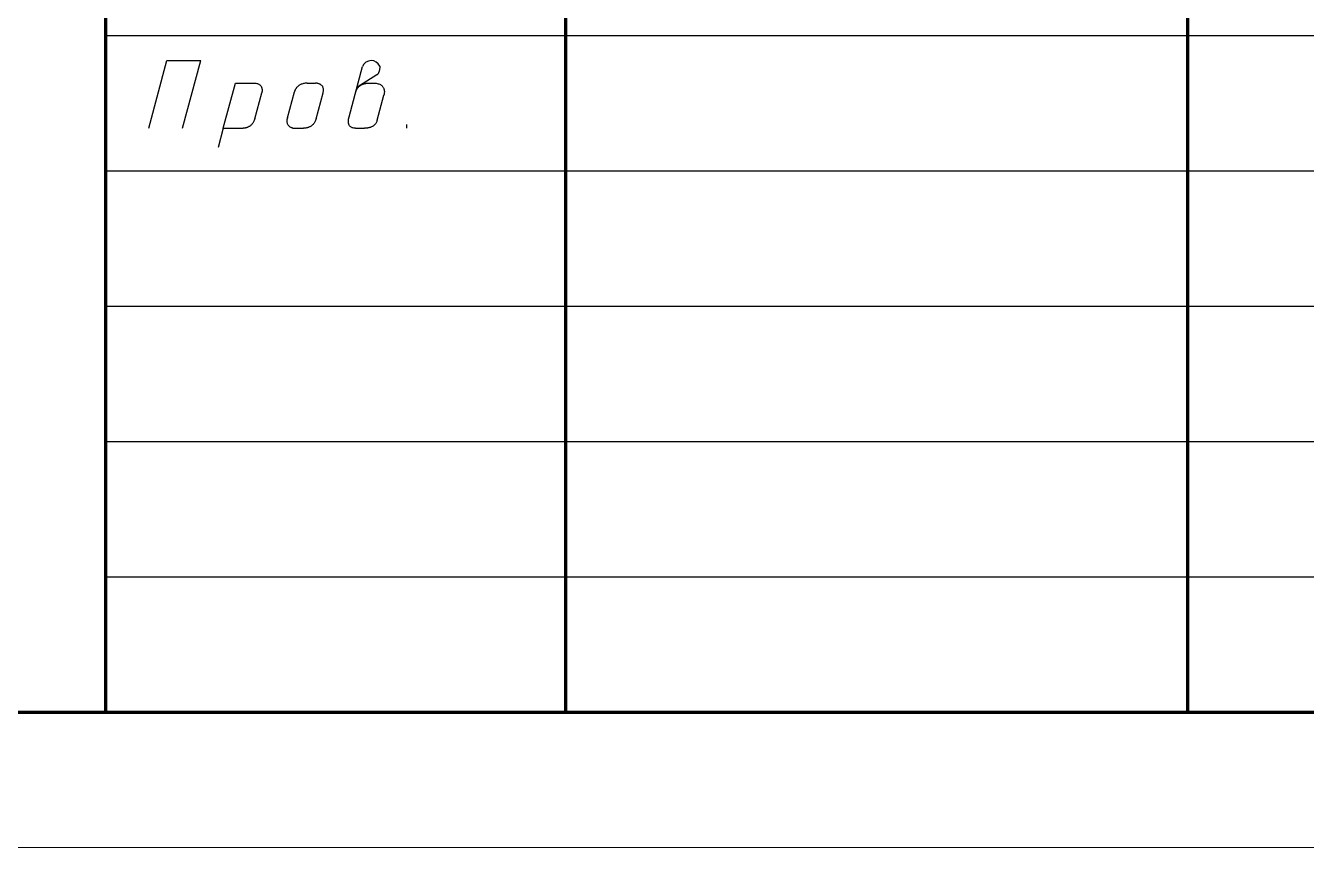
# Model space of a CAD drawing. Header units: millimetres. Extents: x 0 to 297, y 0 to 420.
# Drawn here: x 104.03 to 151.38, y 0 to 30.37 of the extents above; entities that cross this region are included whole.
import ezdxf

# ---------------------------------------------------------------- set-up
doc = ezdxf.new("R2010")
doc.units = ezdxf.units.MM
doc.layers.get('0').update_dxf_attribs({"linetype": 'CONTINUOUS', "lineweight": 0})

# ---------------------------------------------------------------- blocks, each defined once
blk = doc.blocks.new('A3V-0')
at = {"lineweight": 100}
for p, q in [((107, 5), (107, 60)), ((124, 5), (124, 60)), ((147, 5), (147, 60)), ((20, 5), (292, 5))]:
    blk.add_line(p, q, dxfattribs=at)
at = {"lineweight": 25}
for p, q in [((107, 30), (172, 30)), ((107, 25), (172, 25)), ((107, 20), (172, 20)), ((107, 15), (172, 15)), ((107, 10), (172, 10))]:
    blk.add_line(p, q, dxfattribs=at)
blk.add_line((0, 0), (297, 0))

msp = doc.modelspace()

# ---------------------------------------------------------------- linework, layer by layer
at = {"linetype": 'CONTINUOUS', "lineweight": 25}
for p, q in [((108.585, 26.575), (109.255, 29.075)), ((109.255, 29.075), (110.505, 29.075)), ((109.835, 26.575), (110.505, 29.075)), ((115.988, 26.992), (116.487, 28.858)), ((117.018, 28.543), (116.278, 28.075)), ((117.018, 28.543), (117.017, 28.542)), ((117.017, 28.542), (117.018, 28.543)), ((117.017, 28.542), (117.017, 28.542)), ((117.02, 28.544), (117.018, 28.543)), ((117.022, 28.546), (117.02, 28.544)), ((117.024, 28.549), (117.022, 28.546)), ((117.027, 28.552), (117.024, 28.549)), ((117.031, 28.555), (117.027, 28.552)), ((117.035, 28.56), (117.031, 28.555)), ((117.039, 28.565), (117.035, 28.56)), ((117.044, 28.571), (117.039, 28.565)), ((117.049, 28.577), (117.044, 28.571)), ((117.054, 28.585), (117.049, 28.577)), ((117.059, 28.593), (117.054, 28.585)), ((117.065, 28.602), (117.059, 28.593)), ((117.07, 28.611), (117.065, 28.602)), ((117.076, 28.622), (117.07, 28.611)), ((117.081, 28.633), (117.076, 28.622)), ((117.086, 28.645), (117.081, 28.633)), ((117.091, 28.658), (117.086, 28.645)), ((117.096, 28.672), (117.091, 28.658)), ((117.101, 28.687), (117.096, 28.672)), ((117.105, 28.703), (117.101, 28.687)), ((117.109, 28.72), (117.105, 28.703)), ((117.112, 28.738), (117.109, 28.72)), ((117.116, 28.757), (117.112, 28.738)), ((117.118, 28.777), (117.116, 28.757)), ((117.12, 28.798), (117.118, 28.777)), ((117.121, 28.82), (117.12, 28.798)), ((117.122, 28.843), (117.121, 28.82)), ((117.122, 28.867), (117.122, 28.843)), ((111.338, 26.575), (111.785, 28.242)), ((111.785, 28.242), (112.475, 28.242)), ((112.475, 28.242), (112.51, 28.241)), ((112.51, 28.241), (112.543, 28.237)), ((112.543, 28.237), (112.573, 28.232)), ((112.573, 28.232), (112.6, 28.225)), ((112.6, 28.225), (112.625, 28.216)), ((112.625, 28.216), (112.647, 28.206)), ((112.647, 28.206), (112.667, 28.195)), ((112.667, 28.195), (112.685, 28.182)), ((112.685, 28.182), (112.7, 28.168)), ((112.7, 28.168), (112.714, 28.153)), ((112.714, 28.153), (112.726, 28.137)), ((112.726, 28.137), (112.737, 28.121)), ((112.737, 28.121), (112.745, 28.104)), ((112.745, 28.104), (112.752, 28.087)), ((112.752, 28.087), (112.758, 28.07)), ((112.758, 28.07), (112.763, 28.052)), ((112.763, 28.052), (112.766, 28.035)), ((112.766, 28.035), (112.769, 28.018)), ((112.769, 28.018), (112.77, 28.001)), ((112.77, 27.942), (112.769, 27.93)), ((112.77, 28.001), (112.771, 27.985)), ((112.771, 27.955), (112.77, 27.942)), ((112.771, 27.985), (112.771, 27.97)), ((112.771, 27.97), (112.771, 27.955)), ((113.97, 27.936), (113.968, 27.93)), ((113.973, 27.944), (113.97, 27.936)), ((113.977, 27.953), (113.973, 27.944)), ((113.981, 27.964), (113.977, 27.953)), ((113.986, 27.975), (113.981, 27.964)), ((113.993, 27.988), (113.986, 27.975)), ((114, 28.001), (113.993, 27.988)), ((114.008, 28.015), (114, 28.001)), ((114.017, 28.029), (114.008, 28.015)), ((114.027, 28.044), (114.017, 28.029)), ((114.038, 28.059), (114.027, 28.044)), ((114.05, 28.075), (114.038, 28.059)), ((114.064, 28.09), (114.05, 28.075)), ((114.078, 28.105), (114.064, 28.09)), ((114.094, 28.12), (114.078, 28.105)), ((114.112, 28.135), (114.094, 28.12)), ((114.13, 28.15), (114.112, 28.135)), ((114.151, 28.163), (114.13, 28.15)), ((114.172, 28.177), (114.151, 28.163)), ((114.195, 28.189), (114.172, 28.177)), ((114.22, 28.2), (114.195, 28.189)), ((114.246, 28.21), (114.22, 28.2)), ((114.273, 28.219), (114.246, 28.21)), ((114.303, 28.227), (114.273, 28.219)), ((114.334, 28.233), (114.303, 28.227)), ((114.367, 28.238), (114.334, 28.233)), ((114.402, 28.241), (114.367, 28.238)), ((114.438, 28.242), (114.402, 28.241)), ((114.438, 28.242), (114.751, 28.242)), ((114.754, 28.242), (114.751, 28.242)), ((114.751, 28.242), (114.751, 28.242)), ((114.759, 28.241), (114.754, 28.242)), ((114.766, 28.241), (114.759, 28.241)), ((114.774, 28.24), (114.766, 28.241)), ((114.784, 28.239), (114.774, 28.24)), ((114.796, 28.238), (114.784, 28.239)), ((114.808, 28.236), (114.796, 28.238)), ((114.822, 28.233), (114.808, 28.236)), ((114.836, 28.23), (114.822, 28.233)), ((114.851, 28.226), (114.836, 28.23)), ((114.867, 28.221), (114.851, 28.226)), ((114.883, 28.215), (114.867, 28.221)), ((114.899, 28.209), (114.883, 28.215)), ((114.915, 28.201), (114.899, 28.209)), ((114.931, 28.192), (114.915, 28.201)), ((114.946, 28.182), (114.931, 28.192)), ((114.961, 28.171), (114.946, 28.182)), ((114.975, 28.159), (114.961, 28.171)), ((114.989, 28.145), (114.975, 28.159)), ((115.001, 28.13), (114.989, 28.145)), ((115.012, 28.113), (115.001, 28.13)), ((115.021, 28.095), (115.012, 28.113)), ((115.03, 28.074), (115.021, 28.095)), ((115.036, 28.053), (115.03, 28.074)), ((115.035, 27.915), (115.04, 27.947)), ((115.04, 28.029), (115.036, 28.053)), ((115.042, 28.004), (115.04, 28.029)), ((115.04, 27.947), (115.042, 27.976)), ((115.042, 27.976), (115.042, 28.004)), ((116.238, 27.924), (116.249, 27.955)), ((116.249, 27.955), (116.261, 27.983)), ((116.261, 27.983), (116.275, 28.01)), ((116.275, 28.01), (116.289, 28.034)), ((116.289, 28.034), (116.304, 28.057)), ((116.304, 28.057), (116.32, 28.078)), ((116.32, 28.078), (116.337, 28.097)), ((116.337, 28.097), (116.354, 28.115)), ((116.354, 28.115), (116.372, 28.131)), ((116.372, 28.131), (116.391, 28.146)), ((116.391, 28.146), (116.409, 28.16)), ((116.409, 28.16), (116.428, 28.172)), ((116.428, 28.172), (116.447, 28.183)), ((116.447, 28.183), (116.466, 28.192)), ((116.466, 28.192), (116.485, 28.201)), ((116.485, 28.201), (116.503, 28.208)), ((116.503, 28.208), (116.522, 28.215)), ((116.522, 28.215), (116.54, 28.22)), ((116.54, 28.22), (116.557, 28.225)), ((116.557, 28.225), (116.574, 28.229)), ((116.574, 28.229), (116.59, 28.233)), ((116.59, 28.233), (116.606, 28.235)), ((116.606, 28.235), (116.62, 28.237)), ((116.62, 28.237), (116.634, 28.239)), ((116.634, 28.239), (116.646, 28.24)), ((116.646, 28.24), (116.657, 28.241)), ((116.657, 28.241), (116.667, 28.241)), ((116.667, 28.241), (116.676, 28.242)), ((116.676, 28.242), (116.683, 28.242)), ((116.683, 28.242), (116.688, 28.242)), ((116.688, 28.242), (116.895, 28.242)), ((116.895, 28.242), (116.941, 28.24)), ((116.941, 28.24), (116.984, 28.236)), ((116.984, 28.236), (117.023, 28.23)), ((117.023, 28.23), (117.059, 28.222)), ((117.059, 28.222), (117.092, 28.212)), ((117.092, 28.212), (117.121, 28.201)), ((117.121, 28.201), (117.148, 28.187)), ((117.148, 28.187), (117.172, 28.173)), ((117.172, 28.173), (117.193, 28.157)), ((117.193, 28.157), (117.212, 28.14)), ((117.212, 28.14), (117.228, 28.122)), ((117.228, 28.122), (117.242, 28.103)), ((117.242, 28.103), (117.254, 28.084)), ((117.254, 28.084), (117.264, 28.064)), ((117.264, 28.064), (117.273, 28.043)), ((117.273, 28.043), (117.279, 28.023)), ((117.279, 28.023), (117.284, 28.002)), ((117.284, 28.002), (117.288, 27.982)), ((117.288, 27.982), (117.291, 27.962)), ((117.291, 27.962), (117.292, 27.942)), ((117.292, 27.942), (117.292, 27.923)), ((112.505, 26.927), (112.762, 27.888)), ((112.763, 27.89), (112.762, 27.888)), ((112.762, 27.888), (112.762, 27.888)), ((112.764, 27.895), (112.763, 27.89)), ((112.765, 27.901), (112.764, 27.895)), ((112.766, 27.909), (112.765, 27.901)), ((112.768, 27.919), (112.766, 27.909)), ((112.769, 27.93), (112.768, 27.919)), ((113.706, 26.954), (113.965, 27.921)), ((113.966, 27.922), (113.965, 27.921)), ((113.967, 27.925), (113.966, 27.922)), ((113.968, 27.93), (113.967, 27.925)), ((114.771, 26.928), (115.027, 27.881)), ((115.027, 27.881), (115.035, 27.915)), ((116.229, 27.892), (116.238, 27.924)), ((117.028, 26.875), (117.275, 27.796)), ((117.276, 27.801), (117.275, 27.796)), ((117.278, 27.808), (117.276, 27.801)), ((117.28, 27.818), (117.278, 27.808)), ((117.283, 27.829), (117.28, 27.818)), ((117.285, 27.841), (117.283, 27.829)), ((117.287, 27.855), (117.285, 27.841)), ((117.289, 27.87), (117.287, 27.855)), ((117.291, 27.887), (117.289, 27.87)), ((117.292, 27.905), (117.291, 27.887)), ((117.292, 27.923), (117.292, 27.905)), ((115.986, 26.986), (115.988, 26.992)), ((111.338, 26.575), (111.147, 25.861)), ((111.338, 26.575), (112.072, 26.575)), ((112.073, 26.575), (112.072, 26.575)), ((112.077, 26.575), (112.073, 26.575)), ((112.082, 26.575), (112.077, 26.575)), ((112.089, 26.576), (112.082, 26.575)), ((112.097, 26.577), (112.089, 26.576)), ((112.107, 26.578), (112.097, 26.577)), ((112.119, 26.579), (112.107, 26.578)), ((112.131, 26.581), (112.119, 26.579)), ((112.145, 26.584), (112.131, 26.581)), ((112.16, 26.587), (112.145, 26.584)), ((112.176, 26.591), (112.16, 26.587)), ((112.192, 26.596), (112.176, 26.591)), ((112.209, 26.602), (112.192, 26.596)), ((112.227, 26.608), (112.209, 26.602)), ((112.245, 26.616), (112.227, 26.608)), ((112.264, 26.624), (112.245, 26.616)), ((112.283, 26.634), (112.264, 26.624)), ((112.302, 26.645), (112.283, 26.634)), ((112.321, 26.657), (112.302, 26.645)), ((112.339, 26.67), (112.321, 26.657)), ((112.358, 26.685), (112.339, 26.67)), ((112.376, 26.702), (112.358, 26.685)), ((112.394, 26.72), (112.376, 26.702)), ((112.411, 26.739), (112.394, 26.72)), ((112.427, 26.76), (112.411, 26.739)), ((112.443, 26.783), (112.427, 26.76)), ((112.458, 26.808), (112.443, 26.783)), ((112.471, 26.835), (112.458, 26.808)), ((112.484, 26.863), (112.471, 26.835)), ((112.495, 26.894), (112.484, 26.863)), ((112.505, 26.927), (112.495, 26.894)), ((113.692, 26.885), (113.69, 26.854)), ((113.69, 26.854), (113.69, 26.825)), ((113.69, 26.825), (113.692, 26.798)), ((113.698, 26.918), (113.692, 26.885)), ((113.692, 26.798), (113.697, 26.774)), ((113.697, 26.774), (113.703, 26.751)), ((113.706, 26.954), (113.698, 26.918)), ((113.703, 26.751), (113.711, 26.73)), ((113.711, 26.73), (113.721, 26.71)), ((113.721, 26.71), (113.733, 26.693)), ((113.733, 26.693), (113.745, 26.677)), ((113.745, 26.677), (113.759, 26.662)), ((113.759, 26.662), (113.773, 26.649)), ((113.773, 26.649), (113.788, 26.638)), ((113.788, 26.638), (113.803, 26.627)), ((113.803, 26.627), (113.819, 26.618)), ((113.819, 26.618), (113.835, 26.61)), ((113.835, 26.61), (113.851, 26.603)), ((113.851, 26.603), (113.866, 26.597)), ((113.866, 26.597), (113.881, 26.592)), ((113.881, 26.592), (113.895, 26.588)), ((113.895, 26.588), (113.908, 26.584)), ((113.908, 26.584), (113.921, 26.582)), ((113.921, 26.582), (113.932, 26.579)), ((113.932, 26.579), (113.941, 26.578)), ((113.941, 26.578), (113.949, 26.577)), ((113.949, 26.577), (113.955, 26.576)), ((113.955, 26.576), (113.959, 26.575)), ((113.96, 26.575), (113.957, 26.575)), ((113.957, 26.575), (114.303, 26.575)), ((113.959, 26.575), (113.961, 26.575)), ((113.961, 26.575), (113.96, 26.575)), ((114.306, 26.575), (114.303, 26.575)), ((114.312, 26.575), (114.306, 26.575)), ((114.319, 26.575), (114.312, 26.575)), ((114.328, 26.576), (114.319, 26.575)), ((114.338, 26.577), (114.328, 26.576)), ((114.35, 26.578), (114.338, 26.577)), ((114.363, 26.579), (114.35, 26.578)), ((114.378, 26.581), (114.363, 26.579)), ((114.393, 26.584), (114.378, 26.581)), ((114.41, 26.587), (114.393, 26.584)), ((114.427, 26.591), (114.41, 26.587)), ((114.445, 26.596), (114.427, 26.591)), ((114.463, 26.601), (114.445, 26.596)), ((114.483, 26.608), (114.463, 26.601)), ((114.502, 26.615), (114.483, 26.608)), ((114.522, 26.624), (114.502, 26.615)), ((114.542, 26.633), (114.522, 26.624)), ((114.562, 26.644), (114.542, 26.633)), ((114.581, 26.656), (114.562, 26.644)), ((114.601, 26.67), (114.581, 26.656)), ((114.62, 26.685), (114.601, 26.67)), ((114.639, 26.701), (114.62, 26.685)), ((114.658, 26.719), (114.639, 26.701)), ((114.675, 26.739), (114.658, 26.719)), ((114.692, 26.76), (114.675, 26.739)), ((114.708, 26.783), (114.692, 26.76)), ((114.723, 26.808), (114.708, 26.783)), ((114.737, 26.835), (114.723, 26.808)), ((114.75, 26.864), (114.737, 26.835)), ((114.762, 26.895), (114.75, 26.864)), ((114.771, 26.928), (114.762, 26.895)), ((115.964, 26.849), (115.965, 26.867)), ((115.964, 26.83), (115.964, 26.849)), ((115.964, 26.811), (115.964, 26.83)), ((115.966, 26.792), (115.964, 26.811)), ((115.965, 26.867), (115.967, 26.884)), ((115.968, 26.773), (115.966, 26.792)), ((115.967, 26.884), (115.969, 26.901)), ((115.971, 26.755), (115.968, 26.773)), ((115.969, 26.901), (115.971, 26.917)), ((115.971, 26.917), (115.974, 26.932)), ((115.976, 26.736), (115.971, 26.755)), ((115.974, 26.932), (115.976, 26.945)), ((115.976, 26.945), (115.979, 26.958)), ((115.981, 26.718), (115.976, 26.736)), ((115.979, 26.958), (115.982, 26.969)), ((115.988, 26.7), (115.981, 26.718)), ((115.982, 26.969), (115.984, 26.978)), ((115.984, 26.978), (115.986, 26.986)), ((115.997, 26.683), (115.988, 26.7)), ((116.007, 26.666), (115.997, 26.683)), ((116.019, 26.651), (116.007, 26.666)), ((116.033, 26.636), (116.019, 26.651)), ((116.048, 26.623), (116.033, 26.636)), ((116.066, 26.611), (116.048, 26.623)), ((116.086, 26.601), (116.066, 26.611)), ((116.108, 26.592), (116.086, 26.601)), ((116.132, 26.585), (116.108, 26.592)), ((116.159, 26.579), (116.132, 26.585)), ((116.188, 26.576), (116.159, 26.579)), ((116.22, 26.575), (116.188, 26.576)), ((116.22, 26.575), (116.558, 26.575)), ((116.565, 26.575), (116.558, 26.575)), ((116.574, 26.575), (116.565, 26.575)), ((116.584, 26.575), (116.574, 26.575)), ((116.596, 26.576), (116.584, 26.575)), ((116.608, 26.576), (116.596, 26.576)), ((116.622, 26.577), (116.608, 26.576)), ((116.637, 26.579), (116.622, 26.577)), ((116.653, 26.58), (116.637, 26.579)), ((116.669, 26.582), (116.653, 26.58)), ((116.686, 26.585), (116.669, 26.582)), ((116.704, 26.589), (116.686, 26.585)), ((116.722, 26.592), (116.704, 26.589)), ((116.741, 26.597), (116.722, 26.592)), ((116.76, 26.603), (116.741, 26.597)), ((116.779, 26.609), (116.76, 26.603)), ((116.798, 26.616), (116.779, 26.609)), ((116.817, 26.625), (116.798, 26.616)), ((116.836, 26.634), (116.817, 26.625)), ((116.855, 26.644), (116.836, 26.634)), ((116.874, 26.656), (116.855, 26.644)), ((116.892, 26.668), (116.874, 26.656)), ((116.909, 26.682), (116.892, 26.668)), ((116.926, 26.698), (116.909, 26.682)), ((116.943, 26.714), (116.926, 26.698)), ((116.958, 26.732), (116.943, 26.714)), ((116.973, 26.752), (116.958, 26.732)), ((116.986, 26.773), (116.973, 26.752)), ((116.999, 26.796), (116.986, 26.773)), ((117.01, 26.821), (116.999, 26.796)), ((117.02, 26.847), (117.01, 26.821)), ((117.028, 26.875), (117.02, 26.847)), ((118.126, 26.575), (118.126, 26.714))]:
    msp.add_line(p, q, dxfattribs=at)
msp.add_arc((116.807, 28.734), 0.342, 22.9865, 158.7741, dxfattribs=at)

# ---------------------------------------------------------------- block references
msp.add_blockref('A3V-0', (0, 0))

doc.saveas('drawing.dxf')
